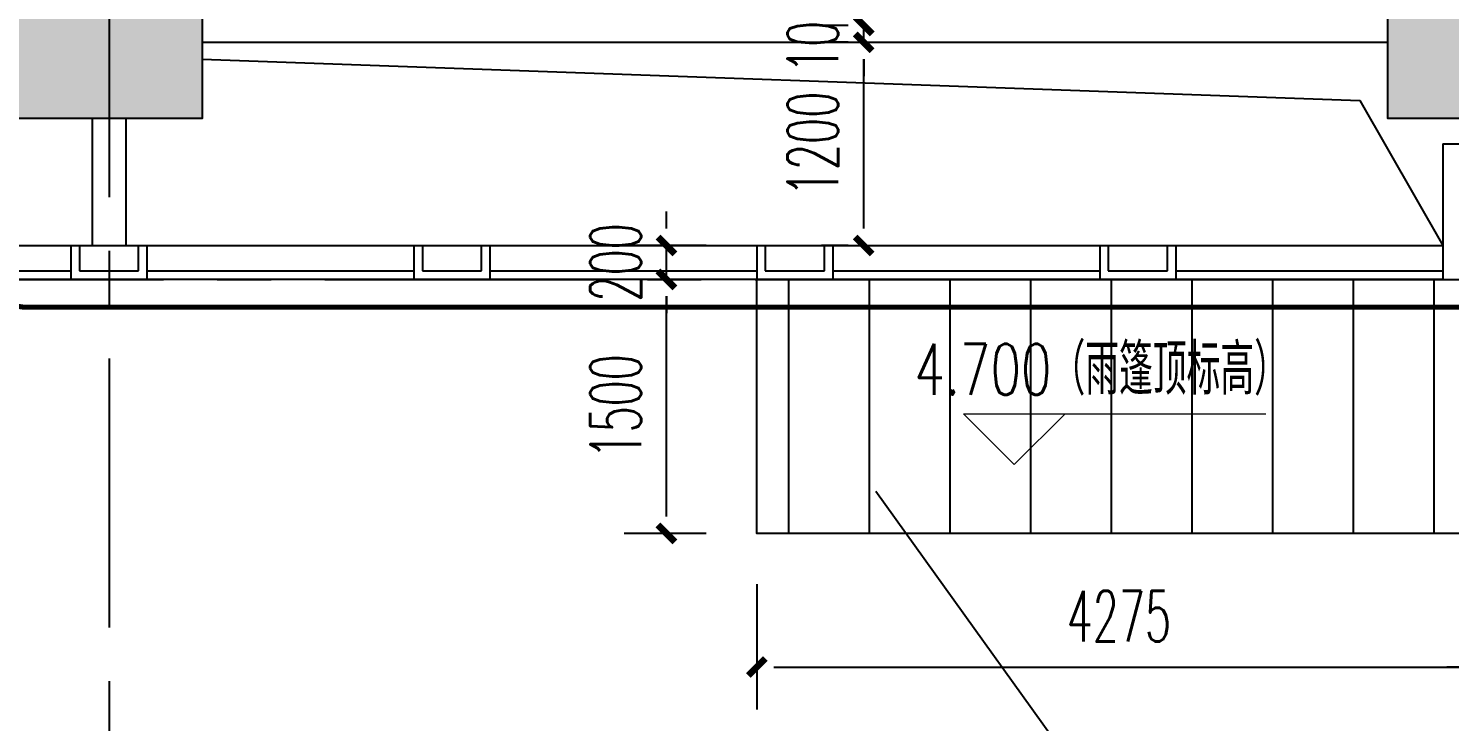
# Model space of a CAD drawing. Extents: x 824790 to 994147, y 4290613 to 4374713.
# Drawn here: x 932134 to 940525, y 4316084 to 4320177 of the extents above; entities that cross this region are included whole.
import ezdxf
from ezdxf.enums import TextEntityAlignment as Align

# ---------------------------------------------------------------- set-up
doc = ezdxf.new("R2010")
doc.units = 0
doc.header["$LTSCALE"] = 1000
doc.header["$MEASUREMENT"] = 0
for name, pattern in [('ACAD_ISO08W100', [36, 24, -3, 6, -3]), ('CENTER', [50.8, 31.75, -6.35, 6.35, -6.35]), ('DOTE', [2.42, 2, -0.2, 0.02, -0.2]), ('HIDDEN', [0.375, 0.25, -0.125])]:
    doc.linetypes.add(name, pattern=pattern)
doc.layers.get('0').update_dxf_attribs({"color": 255, "linetype": 'CONTINUOUS'})
for name, color, linetype in [('A-DIM', 201, 'CONTINUOUS'), ('A-DOTE', 8, 'ACAD_ISO08W100'), ('A-FIN-GRAN', 34, 'CONTINUOUS'), ('A-LINE', 254, 'CONTINUOUS'), ('A-NOTE', 150, 'CONTINUOUS'), ('A-WALL', 2, 'CONTINUOUS'), ('A-WINDOW', 4, 'CONTINUOUS'), ('DOTE', 17, 'DOTE'), ('HATCH-F252', 252, 'CONTINUOUS'), ('S-COLUMN', 1, 'CONTINUOUS'), ('stair', 30, 'CONTINUOUS'), ('WINDOW', 4, 'CONTINUOUS')]:
    doc.layers.add(name, color=color, linetype=linetype)
doc.layers.add('A_LEVEL', color=135, linetype='CONTINUOUS', lineweight=0)
doc.styles.add('DIM_FONT', font='SIMPLEX.shx', dxfattribs={"width": 0.6, "bigfont": 'GBCBIG.shx'})
doc.styles.add('MEN', font='tjromans.shx', dxfattribs={"width": 0.7, "bigfont": 'tjhztxt.shx'})
doc.dimstyles.new('DIMN', dxfattribs={"dimtxt": 300, "dimasz": 100, "dimexe": 250, "dimexo": 300, "dimgap": 150, "dimtad": 1, "dimdec": 0, "dimtxsty": 'DIM_FONT', "dimblk": 'h-_ArchTick', "dimcen": 2.5, "dimclrt": 7, "dimazin": 2, "dimtfac": 1, "dimtdec": 0, "dimtix": 1, "dimtmove": 2, "dimatfit": 3, "dimarcsym": 0})

# ---------------------------------------------------------------- blocks, each defined once
blk = doc.blocks.new('h-wrt')
at = {"layer": 'A-DOTE', "linetype": 'CENTER', "ltscale": 0.05}
for p, q in [((-2508028.9, -1744636.2), (-2508028.9, -1784214.6)), ((-2539774.6, -1779729), (-2483728.3, -1779729))]:
    blk.add_line(p, q, dxfattribs=at)
blk = doc.blocks.new('h-2层裙房幕墙')
at = {"layer": 'A-FIN-GRAN'}
for p, q in [((839085.9, 4007234.9), (839085.9, 4006434.9)), ((830985.9, 4006634.9), (830985.9, 4006434.9)), ((831035.9, 4006634.9), (831035.9, 4006484.9)), ((831385.9, 4006484.9), (831385.9, 4006634.9)), ((831435.9, 4006434.9), (831435.9, 4006634.9)), ((833010.9, 4006634.9), (833010.9, 4006434.9)), ((833060.9, 4006634.9), (833060.9, 4006484.9)), ((833410.9, 4006484.9), (833410.9, 4006634.9)), ((833460.9, 4006434.9), (833460.9, 4006634.9)), ((835035.9, 4006634.9), (835035.9, 4006434.9)), ((835085.9, 4006634.9), (835085.9, 4006484.9)), ((835435.9, 4006484.9), (835435.9, 4006634.9)), ((835485.9, 4006434.9), (835485.9, 4006634.9)), ((837060.9, 4006634.9), (837060.9, 4006434.9)), ((837110.9, 4006634.9), (837110.9, 4006484.9)), ((837460.9, 4006484.9), (837460.9, 4006634.9)), ((837510.9, 4006434.9), (837510.9, 4006634.9)), ((830985.9, 4006434.9), (831435.9, 4006434.9)), ((831035.9, 4006484.9), (831385.9, 4006484.9)), ((833010.9, 4006434.9), (833460.9, 4006434.9)), ((833060.9, 4006484.9), (833410.9, 4006484.9)), ((835035.9, 4006434.9), (835485.9, 4006434.9)), ((835085.9, 4006484.9), (835435.9, 4006484.9)), ((837060.9, 4006434.9), (837510.9, 4006434.9)), ((837110.9, 4006484.9), (837460.9, 4006484.9)), ((839085.9, 4006434.9), (839535.9, 4006434.9))]:
    blk.add_line(p, q, dxfattribs=at)
at = {"layer": 'WINDOW'}
for p, q in [((839085.9, 4007234.9), (851510.9, 4007234.9)), ((802935.9, 4006634.9), (839085.9, 4006634.9)), ((839085.9, 4006434.9), (802935.9, 4006434.9)), ((829410.9, 4006484.9), (830985.9, 4006484.9)), ((831435.9, 4006484.9), (833010.9, 4006484.9)), ((833460.9, 4006484.9), (835035.9, 4006484.9)), ((835485.9, 4006484.9), (837060.9, 4006484.9)), ((837510.9, 4006484.9), (839085.9, 4006484.9))]:
    blk.add_line(p, q, dxfattribs=at)
blk = doc.blocks.new('h-1100柱')
at = {"layer": 'HATCH-F252'}
blk.add_hatch(color=256, dxfattribs=at).paths.add_polyline_path([(917264.5, 4495302.3), (918364.5, 4495302.3), (918364.5, 4494202.3), (917264.5, 4494202.3)])
at = {"layer": 'S-COLUMN'}
blk.add_lwpolyline([(917264.5, 4495302.3), (918364.5, 4495302.3), (918364.5, 4494202.3), (917264.5, 4494202.3)], close=True, dxfattribs=at)
blk = doc.blocks.new('h-二层柱网')
at = {"layer": 'A-WALL'}
for p in [(214795.3, -174556.9), (222895.3, -174556.9)]:
    blk.add_blockref('h-1100柱', p, dxfattribs=at)
blk = doc.blocks.new('h-_ArchTick')
at = {"color": 0, "linetype": 'ByBlock', "const_width": 0.4}
blk.add_lwpolyline([(-0.5, -0.5), (0.5, 0.5)], dxfattribs=at)
blk = doc.blocks.new('*D210')
at = {"layer": 'A-DIM', "color": 0, "lineweight": -2, "transparency": 16777216}
for p, q in [((936134.9, 4318695.4), (935651.4, 4318695.4)), ((935901.4, 4317295.4), (935901.4, 4318595.4)), ((936134.9, 4317195.4), (935651.4, 4317195.4))]:
    blk.add_line(p, q, dxfattribs=at)
at = {"layer": 'A-DIM', "color": 0, "lineweight": -2, "transparency": 16777216, "xscale": 100, "yscale": 100, "zscale": 100}
for p, rotation in [((935901.4, 4318695.4), 90), ((935901.4, 4317195.4), 270)]:
    blk.add_blockref('h-_ArchTick', p, dxfattribs=dict(at, rotation=rotation))
at = {"layer": 'A-DIM', "color": 7, "transparency": 16777216, "insert": (935601.4, 4317945.4), "char_height": 300, "attachment_point": 5, "rotation": 90, "style": 'DIM_FONT'}
blk.add_mtext('\\A1;1500', dxfattribs=at)
blk = doc.blocks.new('*D211')
at = {"layer": 'A-DIM', "color": 0, "lineweight": -2, "transparency": 16777216}
for p, q in [((935901.4, 4318995.4), (935901.4, 4319095.4)), ((936134.9, 4318895.4), (935651.4, 4318895.4)), ((935901.4, 4318695.4), (935901.4, 4318895.4)), ((936134.9, 4318695.4), (935651.4, 4318695.4)), ((935901.4, 4318595.4), (935901.4, 4318495.4))]:
    blk.add_line(p, q, dxfattribs=at)
at = {"layer": 'A-DIM', "color": 0, "lineweight": -2, "transparency": 16777216, "xscale": 100, "yscale": 100, "zscale": 100}
for p, rotation in [((935901.4, 4318895.4), 270), ((935901.4, 4318695.4), 90)]:
    blk.add_blockref('h-_ArchTick', p, dxfattribs=dict(at, rotation=rotation))
at = {"layer": 'A-DIM', "color": 7, "transparency": 16777216, "insert": (935601.4, 4318795.4), "char_height": 300, "attachment_point": 5, "rotation": 90, "style": 'DIM_FONT'}
blk.add_mtext('\\A1;200', dxfattribs=at)
blk = doc.blocks.new('*D212')
at = {"layer": 'A-DIM', "color": 0, "lineweight": -2, "transparency": 16777216}
for p, q in [((936434.9, 4316895.4), (936434.9, 4316156.3)), ((940709.9, 4316895.4), (940709.9, 4316156.3)), ((936534.9, 4316406.3), (940609.9, 4316406.3))]:
    blk.add_line(p, q, dxfattribs=at)
at = {"layer": 'A-DIM', "color": 0, "lineweight": -2, "transparency": 16777216, "xscale": 100, "yscale": 100, "zscale": 100, "rotation": 180}
blk.add_blockref('h-_ArchTick', (936434.9, 4316406.3), dxfattribs=at)
at = {"layer": 'A-DIM', "color": 0, "lineweight": -2, "transparency": 16777216, "xscale": 100, "yscale": 100, "zscale": 100}
blk.add_blockref('h-_ArchTick', (940709.9, 4316406.3), dxfattribs=at)
at = {"layer": 'A-DIM', "color": 7, "transparency": 16777216, "insert": (938572.4, 4316706.3), "char_height": 300, "attachment_point": 5, "style": 'DIM_FONT'}
blk.add_mtext('\\A1;4275', dxfattribs=at)
blk = doc.blocks.new('*D213')
at = {"layer": 'A-DIM', "color": 0, "lineweight": -2, "transparency": 16777216}
for p, q in [((940709.9, 4316895.4), (940709.9, 4316156.3)), ((940934.9, 4316895.4), (940934.9, 4316156.3)), ((940609.9, 4316406.3), (940509.9, 4316406.3)), ((940709.9, 4316406.3), (940934.9, 4316406.3)), ((941034.9, 4316406.3), (941134.9, 4316406.3))]:
    blk.add_line(p, q, dxfattribs=at)
at = {"layer": 'A-DIM', "color": 0, "lineweight": -2, "transparency": 16777216, "xscale": 100, "yscale": 100, "zscale": 100}
blk.add_blockref('h-_ArchTick', (940709.9, 4316406.3), dxfattribs=at)
at = {"layer": 'A-DIM', "color": 0, "lineweight": -2, "transparency": 16777216, "xscale": 100, "yscale": 100, "zscale": 100, "rotation": 180}
blk.add_blockref('h-_ArchTick', (940934.9, 4316406.3), dxfattribs=at)
at = {"layer": 'A-DIM', "color": 7, "transparency": 16777216, "insert": (940822.4, 4316706.3), "char_height": 300, "attachment_point": 5, "style": 'DIM_FONT'}
blk.add_mtext('\\A1;225', dxfattribs=at)
blk = doc.blocks.new('*D571')
at = {"layer": 'A-DIM', "color": 0, "lineweight": -2, "transparency": 16777216}
for p, q in [((936974.1, 4323495.4), (936816, 4323495.4)), ((937066, 4320295.4), (937066, 4323395.4)), ((936974.1, 4320195.4), (936816, 4320195.4))]:
    blk.add_line(p, q, dxfattribs=at)
at = {"layer": 'A-DIM', "color": 0, "lineweight": -2, "transparency": 16777216, "xscale": 100, "yscale": 100, "zscale": 100}
for p, rotation in [((937066, 4323495.4), 90), ((937066, 4320195.4), 270)]:
    blk.add_blockref('h-_ArchTick', p, dxfattribs=dict(at, rotation=rotation))
at = {"layer": 'A-DIM', "color": 7, "transparency": 16777216, "insert": (936766, 4321845.4), "char_height": 300, "attachment_point": 5, "rotation": 90, "style": 'DIM_FONT'}
blk.add_mtext('\\A1;3300', dxfattribs=at)
blk = doc.blocks.new('*D572')
at = {"layer": 'A-DIM', "color": 0, "lineweight": -2, "transparency": 16777216}
for p, q in [((937066, 4320295.4), (937066, 4320395.4)), ((936974.1, 4320195.4), (936816, 4320195.4)), ((937066, 4320095.4), (937066, 4320195.4)), ((936974.1, 4320095.4), (936816, 4320095.4)), ((937066, 4319995.4), (937066, 4319895.4))]:
    blk.add_line(p, q, dxfattribs=at)
at = {"layer": 'A-DIM', "color": 0, "lineweight": -2, "transparency": 16777216, "xscale": 100, "yscale": 100, "zscale": 100}
for p, rotation in [((937066, 4320195.4), 270), ((937066, 4320095.4), 90)]:
    blk.add_blockref('h-_ArchTick', p, dxfattribs=dict(at, rotation=rotation))
at = {"layer": 'A-DIM', "color": 7, "transparency": 16777216, "insert": (936766, 4320145.4), "char_height": 300, "attachment_point": 5, "rotation": 90, "style": 'DIM_FONT'}
blk.add_mtext('\\A1;100', dxfattribs=at)
blk = doc.blocks.new('*D573')
at = {"layer": 'A-DIM', "color": 0, "lineweight": -2, "transparency": 16777216}
for p, q in [((936974.1, 4320095.4), (936816, 4320095.4)), ((937066, 4318995.4), (937066, 4319995.4)), ((936974.1, 4318895.4), (936816, 4318895.4))]:
    blk.add_line(p, q, dxfattribs=at)
at = {"layer": 'A-DIM', "color": 0, "lineweight": -2, "transparency": 16777216, "xscale": 100, "yscale": 100, "zscale": 100}
for p, rotation in [((937066, 4320095.4), 90), ((937066, 4318895.4), 270)]:
    blk.add_blockref('h-_ArchTick', p, dxfattribs=dict(at, rotation=rotation))
at = {"layer": 'A-DIM', "color": 7, "transparency": 16777216, "insert": (936766, 4319495.4), "char_height": 300, "attachment_point": 5, "rotation": 90, "style": 'DIM_FONT'}
blk.add_mtext('\\A1;1200', dxfattribs=at)

msp = doc.modelspace()

# ---------------------------------------------------------------- linework, layer by layer
at = {"layer": 'A-LINE'}
msp.add_lwpolyline([(933159.9, 4319995.4), (939994.8, 4319751.3), (940484.9, 4318895.4)], dxfattribs=at)
at = {"layer": 'A-NOTE', "linetype": 'HIDDEN', "const_width": 30, "elevation": 0}
msp.add_lwpolyline([(932129.8, 4323959.6), (940736.1, 4323959.6, -0.414214), (941036.1, 4323659.6), (941036.1, 4318830.7, -0.414214), (940736.1, 4318530.7), (932129.8, 4318530.7, -0.414214), (931829.8, 4318830.7), (931829.8, 4323659.6, -0.414214)], format="xyb", close=True, dxfattribs=at)
at = {"layer": 'A-NOTE'}
msp.add_lwpolyline([(937138.1, 4317444.1), (938584.6, 4315429.3), (943381.1, 4315429.3)], dxfattribs=at)
at = {"layer": 'A-WALL'}
for p, q in [((932509.9, 4319645.4), (932509.9, 4318895.4)), ((932709.9, 4319645.4), (932709.9, 4318895.4))]:
    msp.add_line(p, q, dxfattribs=at)
at = {"layer": 'A-WINDOW'}
for p, q in [((936623.6, 4317195.4), (936623.6, 4318695.4)), ((937099.9, 4317195.4), (937099.9, 4318695.4)), ((937576.1, 4317195.4), (937576.1, 4318695.4)), ((938052.4, 4317195.4), (938052.4, 4318695.4)), ((938528.6, 4317195.4), (938528.6, 4318695.4)), ((939004.9, 4317195.4), (939004.9, 4318695.4)), ((939481.1, 4317195.4), (939481.1, 4318695.4)), ((939957.4, 4317195.4), (939957.4, 4318695.4)), ((940433.6, 4317195.4), (940433.6, 4318695.4))]:
    msp.add_line(p, q, dxfattribs=at)
msp.add_lwpolyline([(936434.9, 4318695.4), (940934.9, 4318695.4), (940934.9, 4317195.4), (936434.9, 4317195.4)], close=True, dxfattribs=at)
at = {"layer": 'A_LEVEL'}
msp.add_lwpolyline([(938255.3, 4317901.9), (937955.3, 4317601.9), (937655.3, 4317901.9), (939440.6, 4317901.9)], dxfattribs=at)
at = {"layer": 'stair'}
msp.add_line((933159.9, 4320095.4), (940159.9, 4320095.4), dxfattribs=at)

# ---------------------------------------------------------------- block references
at = {"layer": 'A-WINDOW'}
msp.add_blockref('h-2层裙房幕墙', (101399, 312260.4), dxfattribs=at)
at = {"layer": 'DOTE'}
msp.add_blockref('h-wrt', (3440638.8, 6098424.3), dxfattribs=at)
at = {"layer": 'S-COLUMN'}
msp.add_blockref('h-二层柱网', (-200000, 0), dxfattribs=at)

# ---------------------------------------------------------------- texts
at = {"layer": 'A_LEVEL', "style": 'MEN', "width": 0.7}
msp.add_attdef('4.700（雨篷顶标高）', text='1', height=300, dxfattribs=at).set_placement((939571, 4318014.2, -0.3), align=Align.RIGHT)

# ---------------------------------------------------------------- dimensions: what is measured, and where the dimension line sits
at = {"layer": 'A-DIM'}
for p1, p2, distance, picture, middle in [((937274.1, 4320195.4), (937274.1, 4323495.4), 208.1, '*D571', (936766, 4321845.4)), ((937274.1, 4320095.4), (937274.1, 4320195.4), 208.1, '*D572', (936766, 4320145.4)), ((937274.1, 4318895.4), (937274.1, 4320095.4), 208.1, '*D573', (936766, 4319495.4)), ((936434.9, 4318695.4), (936434.9, 4318895.4), 533.5, '*D211', (935601.4, 4318795.4)), ((936434.9, 4317195.4), (936434.9, 4318695.4), 533.5, '*D210', (935601.4, 4317945.4)), ((936434.9, 4317195.4), (940709.9, 4317195.4), -789, '*D212', (938572.4, 4316706.3)), ((940709.9, 4317195.4), (940934.9, 4317195.4), -789, '*D213', (940822.4, 4316706.3))]:
    dim = msp.add_aligned_dim(p1=p1, p2=p2, distance=distance, dimstyle='DIMN', dxfattribs=at)
    dim.commit()
    dim.dimension.update_dxf_attribs({"geometry": picture, "text_midpoint": middle})

doc.saveas('drawing.dxf')
